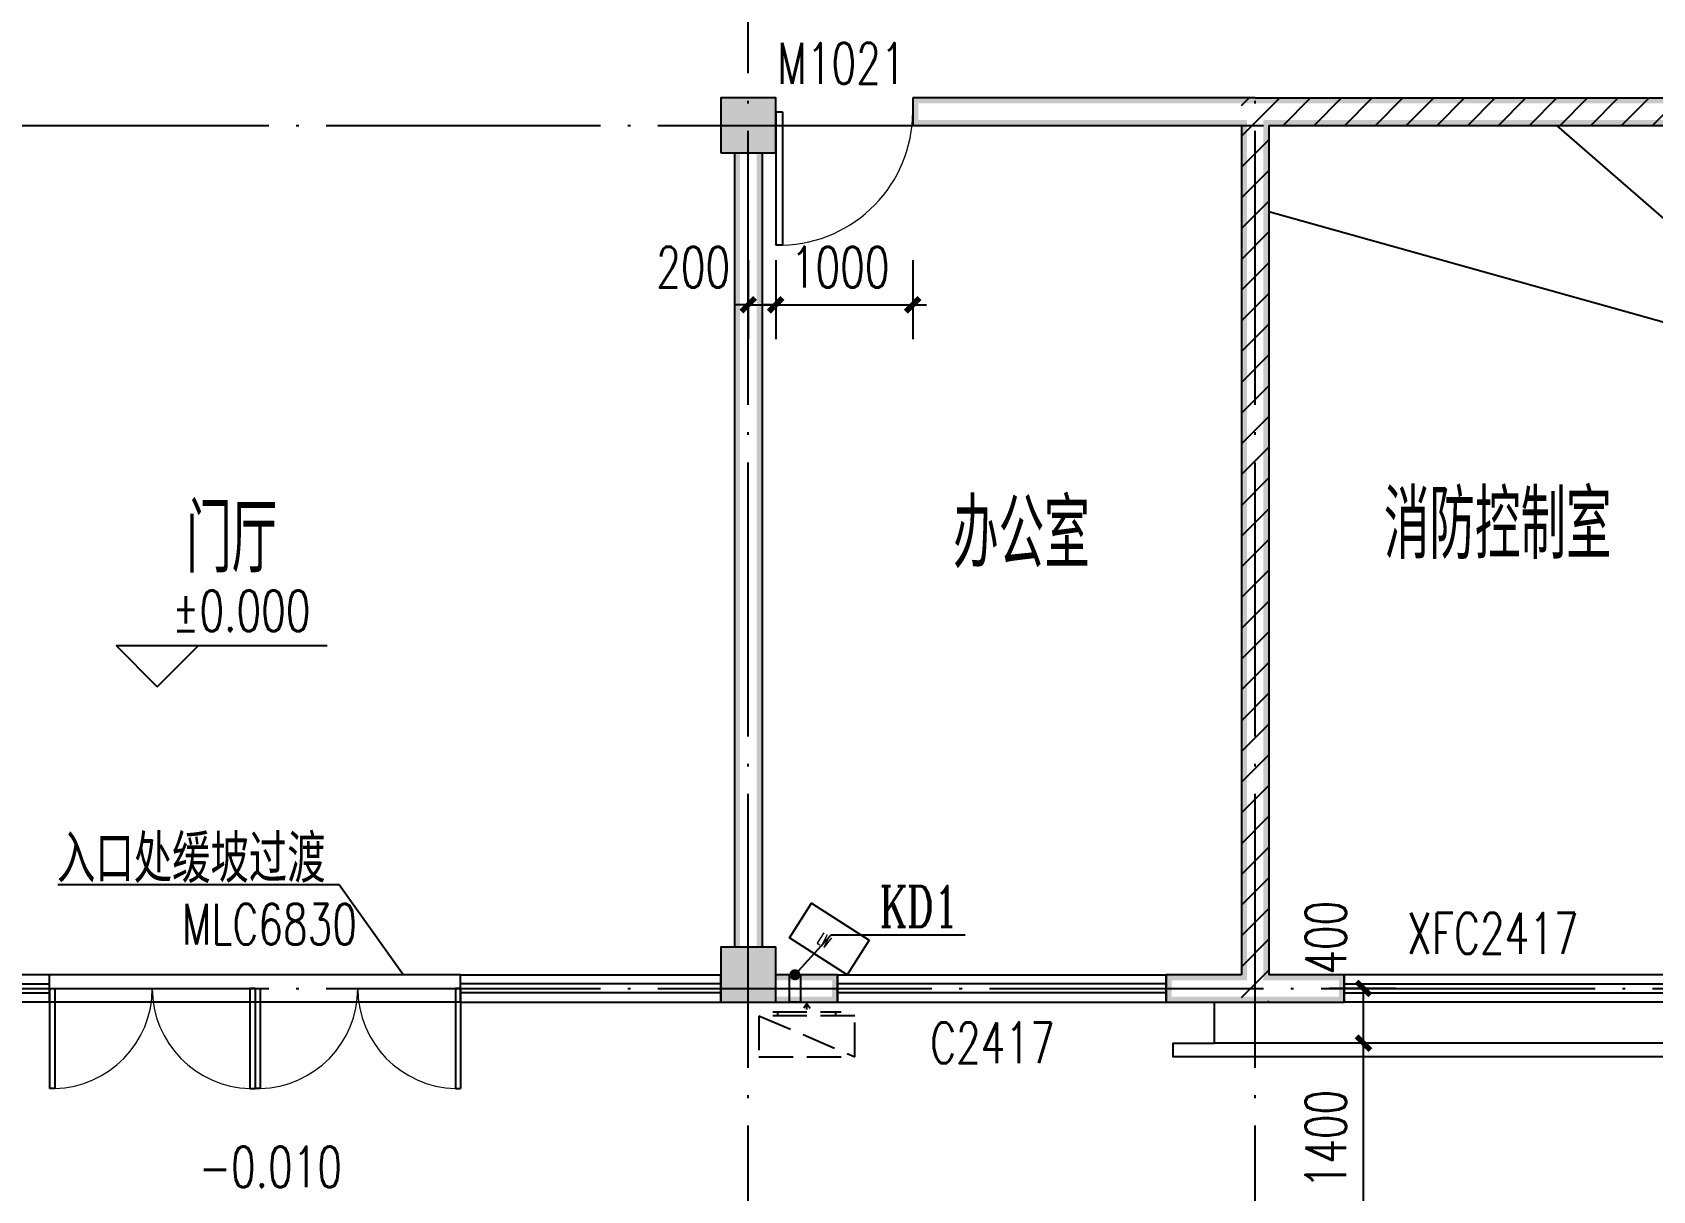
# Model space of a CAD drawing. Extents: x 5904849 to 6011887, y -826029 to -177002.
# Drawn here: x 5932789 to 5944614, y -389856 to -381402 of the extents above; entities that cross this region are included whole.
import ezdxf

# ---------------------------------------------------------------- set-up
doc = ezdxf.new("R2010")
doc.units = 0
doc.header["$LTSCALE"] = 1000
doc.header["$MEASUREMENT"] = 0
doc.linetypes.add('DASH', pattern=[0.35, 0.25, -0.1])
doc.linetypes.add('DOTE', pattern=[2.42, 2, -0.2, 0.02, -0.2])
doc.layers.get('0').update_dxf_attribs({"linetype": 'CONTINUOUS'})
doc.layers.get('Defpoints').update_dxf_attribs({"linetype": 'CONTINUOUS'})
for name, color, linetype in [('3T_GLASS', 5, 'CONTINUOUS'), ('3T_WOOD', 21, 'CONTINUOUS'), ('COLUMN', 9, 'CONTINUOUS'), ('DIM_ELEV', 3, 'CONTINUOUS'), ('DIM_SYMB', 3, 'CONTINUOUS'), ('DOTE', 252, 'CONTINUOUS'), ('PUB_DIM', 3, 'CONTINUOUS'), ('PUB_HATCH', 8, 'CONTINUOUS'), ('PUB_TEXT', 7, 'CONTINUOUS'), ('PUB_WALL', 9, 'CONTINUOUS'), ('WALL', 2, 'CONTINUOUS'), ('WINDOW', 4, 'CONTINUOUS'), ('WINDOW_TEXT', 7, 'CONTINUOUS'), ('厨卫布置', 6, 'CONTINUOUS'), ('排水', 221, 'CONTINUOUS')]:
    doc.layers.add(name, color=color, linetype=linetype)
doc.styles.add('_HZTXT', font='txt.shx', dxfattribs={"width": 0.8, "bigfont": 'HZTXT.shx'})
doc.styles.add('_TCH_DIM', font='SIMPLEX', dxfattribs={"bigfont": 'GBCBIG'})
doc.styles.add('_TCH_DIM_T3', font='SIMPLEX', dxfattribs={"width": 0.705882, "bigfont": 'GBCBIG'})
doc.styles.add('_TCH_LABEL', font='COMPLEX', dxfattribs={"bigfont": 'GBCBIG'})
doc.styles.add('_TCH_WINDOW', font='SIMPLEX', dxfattribs={"height": 3.5, "bigfont": 'GBCBIG'})
doc.styles.add('DIM_FONT', font='SIMPLEX', dxfattribs={"width": 0.7, "bigfont": 'GBCBIG'})
doc.styles.add('schuco', font='sceie.shx', dxfattribs={"width": 0.7, "bigfont": 'sceic.shx'})
doc.dimstyles.new('_TCH_ARCH&&100', dxfattribs={"dimtxt": 297.5, "dimasz": 100, "dimexe": 250, "dimexo": 300, "dimgap": 126.25, "dimtad": 1, "dimdec": 0, "dimzin": 0, "dimdsep": 46, "dimtxsty": '_TCH_DIM_T3', "dimblk": 'ARCHTICK', "dimcen": 0.09, "dimclrt": 7, "dimazin": 2, "dimtfac": 1, "dimtdec": 0, "dimtix": 1, "dimtmove": 2, "dimatfit": 3, "dimfxl": 0, "dimtolj": 1, "dimtzin": 0, "dimarcsym": 0})

# ---------------------------------------------------------------- blocks, each defined once
blk = doc.blocks.new('_ArchTick')
at = {"color": 0, "linetype": 'ByBlock', "const_width": 0.4}
blk.add_lwpolyline([(-0.5, -0.5), (0.5, 0.5)], dxfattribs=at)
blk = doc.blocks.new('*D1169')
at = {"layer": 'Defpoints', "color": 0}
for p in [(5938214, -382763), (5939214, -382763), (5939214, -383390)]:
    blk.add_point(p, dxfattribs=at)
at = {"layer": 'PUB_DIM', "color": 0, "lineweight": -2}
for p, q in [((5938214, -383063), (5938214, -383640)), ((5939214, -383063), (5939214, -383640)), ((5938214, -383390), (5938114, -383390)), ((5938214, -383390), (5939214, -383390)), ((5939214, -383390), (5939314, -383390))]:
    blk.add_line(p, q, dxfattribs=at)
at = {"layer": 'PUB_DIM', "color": 0, "lineweight": -2, "xscale": 100, "yscale": 100, "zscale": 100}
blk.add_blockref('_ArchTick', (5938214, -383390), dxfattribs=at)
at = {"layer": 'PUB_DIM', "color": 0, "lineweight": -2, "xscale": 100, "yscale": 100, "zscale": 100, "rotation": 180}
blk.add_blockref('_ArchTick', (5939214, -383390), dxfattribs=at)
at = {"layer": 'PUB_DIM', "color": 7, "insert": (5938685, -383115), "char_height": 297.5, "attachment_point": 5, "style": '_TCH_DIM_T3'}
blk.add_mtext('\\A1;1000', dxfattribs=at)
blk = doc.blocks.new('*D1170')
at = {"layer": 'Defpoints', "color": 0}
for p in [(5938014, -382763), (5938214, -382763), (5938214, -383390)]:
    blk.add_point(p, dxfattribs=at)
at = {"layer": 'PUB_DIM', "color": 0, "lineweight": -2}
for p, q in [((5938014, -383063), (5938014, -383640)), ((5938214, -383063), (5938214, -383640)), ((5938014, -383390), (5937914, -383390)), ((5938014, -383390), (5938214, -383390)), ((5938214, -383390), (5938314, -383390))]:
    blk.add_line(p, q, dxfattribs=at)
at = {"layer": 'PUB_DIM', "color": 0, "lineweight": -2, "xscale": 100, "yscale": 100, "zscale": 100}
blk.add_blockref('_ArchTick', (5938014, -383390), dxfattribs=at)
at = {"layer": 'PUB_DIM', "color": 0, "lineweight": -2, "xscale": 100, "yscale": 100, "zscale": 100, "rotation": 180}
blk.add_blockref('_ArchTick', (5938214, -383390), dxfattribs=at)
at = {"layer": 'PUB_DIM', "color": 7, "insert": (5937612, -383115), "char_height": 297.5, "attachment_point": 5, "style": '_TCH_DIM_T3'}
blk.add_mtext('\\A1;200', dxfattribs=at)
blk = doc.blocks.new('*D1261')
at = {"layer": 'Defpoints', "color": 0}
for p in [(5942504, -388780), (5943039, -388780), (5943039, -390180)]:
    blk.add_point(p, dxfattribs=at)
at = {"layer": 'PUB_DIM', "color": 0, "lineweight": -2}
for p, q in [((5942739, -388780), (5942254, -388780)), ((5942504, -390180), (5942504, -388780)), ((5942739, -390180), (5942254, -390180))]:
    blk.add_line(p, q, dxfattribs=at)
at = {"layer": 'PUB_DIM', "color": 0, "lineweight": -2, "xscale": 100, "yscale": 100, "zscale": 100}
for p, rotation in [((5942504, -388780), 90), ((5942504, -390180), 270)]:
    blk.add_blockref('_ArchTick', p, dxfattribs=dict(at, rotation=rotation))
at = {"layer": 'PUB_DIM', "color": 7, "insert": (5942229, -389480), "char_height": 297.5, "attachment_point": 5, "rotation": 90, "style": '_TCH_DIM_T3'}
blk.add_mtext('\\A1;1400', dxfattribs=at)
blk = doc.blocks.new('*D1262')
at = {"layer": 'Defpoints', "color": 0}
for p in [(5942504, -388380), (5943039, -388380), (5943039, -388780)]:
    blk.add_point(p, dxfattribs=at)
at = {"layer": 'PUB_DIM', "color": 0, "lineweight": -2}
for p, q in [((5942739, -388380), (5942254, -388380)), ((5942504, -388780), (5942504, -388380)), ((5942739, -388780), (5942254, -388780))]:
    blk.add_line(p, q, dxfattribs=at)
at = {"layer": 'PUB_DIM', "color": 0, "lineweight": -2, "xscale": 100, "yscale": 100, "zscale": 100}
for p, rotation in [((5942504, -388380), 90), ((5942504, -388780), 270)]:
    blk.add_blockref('_ArchTick', p, dxfattribs=dict(at, rotation=rotation))
at = {"layer": 'PUB_DIM', "color": 7, "insert": (5942229, -388010), "char_height": 297.5, "attachment_point": 5, "rotation": 90, "style": '_TCH_DIM_T3'}
blk.add_mtext('\\A1;400', dxfattribs=at)
blk = doc.blocks.new('$DorLib2D$00000001')
for p, q in [((0.45, 0.975), (0.5, 0.975)), ((0.45, 0), (0.45, 0.975)), ((0.5, 0), (0.5, 0.975)), ((0.5, 0), (0.45, 0))]:
    blk.add_line(p, q)
at = {"lineweight": 13}
blk.add_arc((0.475, 0), 0.975, 91.4693, 180, dxfattribs=at)
blk = doc.blocks.new('$TCHSYS$WIN2D')
for p, q in [((-0.5, 0.5), (0.5, 0.5)), ((-0.5, 0.5), (-0.5, -0.5)), ((0.5, 0.5), (0.5, -0.5)), ((0.5, 0.1667), (-0.5, 0.1667)), ((0.5, -0.1667), (-0.5, -0.1667)), ((-0.5, -0.5), (0.5, -0.5))]:
    blk.add_line(p, q)
blk = doc.blocks.new('$DorLib2D$00000002')
for p, q in [((-0.5, 0), (-0.5, 0.4875)), ((-0.475, 0.4875), (-0.5, 0.4875)), ((-0.475, 0), (-0.475, 0.4875)), ((0.475, 0), (0.475, 0.4875)), ((0.475, 0.4875), (0.5, 0.4875)), ((0.5, 0), (0.5, 0.4875)), ((-0.5, 0), (-0.475, 0)), ((0.5, 0), (0.475, 0))]:
    blk.add_line(p, q)
at = {"lineweight": 13}
for centre, start, end in [((-0.4875, 0), 0, 88.53072), ((0.4875, 0), 91.46928, 180)]:
    blk.add_arc(centre, 0.4875, start, end, dxfattribs=at)
blk = doc.blocks.new('$WINLIB2D$00000001')
at = {"color": 0}
for points in [[(-0.5, 0.5), (-0.5, -0.5)], [(-0.5, 0.5), (0.5, 0.5)], [(0.5, -0.5), (0.5, 0.5)], [(0.5, 0.1667), (-0.5, 0.1667)], [(0.5, -0.1667), (-0.5, -0.1667)], [(-0.5, -0.5), (0.5, -0.5)]]:
    blk.add_lwpolyline(points, dxfattribs=at)
blk = doc.blocks.new('_FZH')
blk.add_lwpolyline([(-0.5, -0.5), (0.5, -0.5), (0.5, 0.5), (-0.5, 0.5)], close=True)
at = {"layer": 'PUB_HATCH'}
blk.add_solid([(-0.5, -0.5), (0.5, -0.5), (-0.5, 0.5), (0.5, 0.5)], dxfattribs=at)
blk = doc.blocks.new('A$C2E081725')
at = {"linetype": 'DASH'}
for p, q in [((700, 94), (0, 394)), ((600, 64), (100, 64)), ((138, 94), (138, 64)), ((350, 8), (327, 39)), ((350, 49), (350, 0)), ((350, 8), (373, 39)), ((563, 94), (563, 64))]:
    blk.add_line(p, q, dxfattribs=at)
blk.add_lwpolyline([(0, 394), (0, 94), (700, 94), (700, 394)], close=True, dxfattribs=at)

msp = doc.modelspace()

# ---------------------------------------------------------------- hatches: boundary and pattern name
h = msp.add_hatch()
h.set_pattern_fill('ANSI31', color=0, scale=100)
h.set_pattern_definition([(45, (3477706.7, -0.0006), (-112.253202, 112.253202), [])])
h.paths.add_polyline_path([(5945114.3, -381880.2), (5941614.3, -381880.2), (5941614.3, -382080.2), (5945114.3, -382080.2)])
h.paths.add_polyline_path([(5941614.3, -388480.2), (5941814.3, -388480.2), (5941814.3, -382080.2), (5941614.3, -382080.2)])
at = {"layer": 'PUB_WALL', "linetype": 'ByBlock'}
for points in [[(5938214.3, -381880.2), (5937814.3, -381880.2), (5937854.3, -381920.2), (5938174.3, -381920.2)], [(5937814.3, -381880.2), (5937814.3, -382280.2), (5937854.3, -382240.2), (5937854.3, -381920.2)], [(5938214.3, -382280.2), (5938214.3, -381880.2), (5938174.3, -381920.2), (5938174.3, -382240.2)], [(5941714.3, -381880.2), (5939214.3, -381880.2), (5939254.3, -381920.2), (5941714.3, -381920.2)], [(5939214.3, -381880.2), (5939214.3, -382080.2), (5939254.3, -382040.2), (5939254.3, -381920.2)], [(5945114.3, -381920.2), (5945114.3, -381880.2), (5941714.3, -381880.2), (5941714.3, -381920.2)], [(5939214.3, -382080.2), (5941614.3, -382080.2), (5941654.3, -382040.2), (5939254.3, -382040.2)], [(5941614.3, -382080.2), (5941614.3, -388280.2), (5941654.3, -388320.2), (5941654.3, -382040.2)], [(5945114.3, -382080.2), (5945114.3, -382040.2), (5941774.3, -382040.2), (5941814.3, -382080.2)], [(5941814.3, -382080.2), (5941814.3, -388280.2), (5941774.3, -388320.2), (5941774.3, -382040.2)], [(5937814.3, -382280.2), (5938214.3, -382280.2), (5938174.3, -382240.2), (5937854.3, -382240.2)], [(5937914.3, -388080.2), (5937954.3, -388080.2), (5937954.3, -382280.2), (5937914.3, -382280.2)], [(5938074.3, -388080.2), (5938114.3, -388080.2), (5938114.3, -382280.2), (5938074.3, -382280.2)], [(5938214.3, -388080.2), (5937814.3, -388080.2), (5937854.3, -388120.2), (5938174.3, -388120.2)], [(5937814.3, -388080.2), (5937814.3, -388480.2), (5937854.3, -388440.2), (5937854.3, -388120.2)], [(5938214.3, -388480.2), (5938214.3, -388080.2), (5938174.3, -388120.2), (5938174.3, -388440.2)], [(5938214.3, -388280.2), (5938214.3, -388320.2), (5938624.3, -388320.2), (5938664.3, -388280.2)], [(5938664.3, -388480.2), (5938664.3, -388280.2), (5938624.3, -388320.2), (5938624.3, -388440.2)], [(5941614.3, -388280.2), (5941064.3, -388280.2), (5941104.3, -388320.2), (5941654.3, -388320.2)], [(5941064.3, -388280.2), (5941064.3, -388480.2), (5941104.3, -388440.2), (5941104.3, -388320.2)], [(5942364.3, -388280.2), (5941814.3, -388280.2), (5941774.3, -388320.2), (5942324.3, -388320.2)], [(5942364.3, -388480.2), (5942364.3, -388280.2), (5942324.3, -388320.2), (5942324.3, -388440.2)], [(5937814.3, -388480.2), (5938214.3, -388480.2), (5938174.3, -388440.2), (5937854.3, -388440.2)], [(5938214.3, -388440.2), (5938214.3, -388480.2), (5938664.3, -388480.2), (5938624.3, -388440.2)], [(5941064.3, -388480.2), (5941714.3, -388480.2), (5941714.3, -388440.2), (5941104.3, -388440.2)], [(5941714.3, -388480.2), (5942364.3, -388480.2), (5942324.3, -388440.2), (5941714.3, -388440.2)]]:
    msp.add_hatch(color=256, dxfattribs=at).paths.add_polyline_path(points)

# ---------------------------------------------------------------- linework, layer by layer
at = {"layer": '3T_GLASS', "color": 5}
for p, q in [((5945014.3, -388779.9), (5941414.3, -388779.9)), ((5945014.3, -388879.9), (5941414.3, -388879.9))]:
    msp.add_line(p, q, dxfattribs=at)
msp.add_lwpolyline([(5941414.3, -388879.9), (5941114.3, -388879.9), (5941114.3, -388779.9), (5941414.3, -388779.9)], dxfattribs=at)
msp.add_lwpolyline([(5944467.4, -389479.9, 0, 0, 0), (5943532.9, -389479.9, 80, 0, 0), (5943232.9, -389479.9, 0, 0, 0)], format="xyseb", dxfattribs=at)
at = {"layer": '3T_WOOD'}
msp.add_line((5941414.3, -388480.2), (5941414.3, -388779.9), dxfattribs=at)
at = {"layer": 'DIM_ELEV', "color": 0}
for p, q in [((5933700.4, -386177.6), (5933400.4, -385877.6)), ((5933400.4, -385877.6), (5934940.7, -385877.6)), ((5933700.4, -386177.6), (5934000.4, -385877.6))]:
    msp.add_line(p, q, dxfattribs=at)
at = {"layer": 'DIM_SYMB'}
msp.add_lwpolyline([(5939597, -387990.3), (5938615.9, -387990.3), (5938354.3, -388280.2)], dxfattribs=at)
at = {"layer": 'DIM_SYMB', "const_width": 40}
msp.add_lwpolyline([(5938367.7, -388265.3, 1), (5938340.9, -388295, 1)], format="xyb", close=True, dxfattribs=at)
at = {"layer": 'DOTE', "linetype": 'DOTE'}
for p, q in [((5938014.3, -391380.2), (5938014.3, -370380.2)), ((5941714.3, -391380.2), (5941714.3, -381880.2)), ((5920414.3, -382080.2), (5948414.3, -382080.2)), ((5920414.3, -388380.2), (5948414.3, -388380.2))]:
    msp.add_line(p, q, dxfattribs=at)
at = {"layer": 'PUB_DIM'}
for p, q in [((5943913, -382080.2), (5945971.8, -383874.9)), ((5945971.8, -383874.9), (5941814.3, -382710.5)), ((5932975.8, -387622.2), (5935028.5, -387622.2)), ((5935028.5, -387622.2), (5935496.5, -388280.2))]:
    msp.add_line(p, q, dxfattribs=at)
at = {"layer": 'WALL', "linetype": 'ByBlock'}
for p, q in [((5941714.3, -381880.2), (5939214.3, -381880.2)), ((5939214.3, -381880.2), (5939214.3, -382080.2)), ((5941714.3, -381880.2), (5945114.3, -381880.2)), ((5939214.3, -382080.2), (5941614.3, -382080.2)), ((5941614.3, -382080.2), (5941614.3, -388280.2)), ((5941814.3, -382080.2), (5945114.3, -382080.2)), ((5941814.3, -382080.2), (5941814.3, -388280.2)), ((5937914.3, -382280.2), (5937914.3, -388080.2)), ((5938114.3, -382280.2), (5938114.3, -388080.2)), ((5938664.3, -388280.2), (5938214.3, -388280.2)), ((5938664.3, -388480.2), (5938664.3, -388280.2)), ((5941614.3, -388280.2), (5941064.3, -388280.2)), ((5941064.3, -388280.2), (5941064.3, -388480.2)), ((5942364.3, -388280.2), (5941814.3, -388280.2)), ((5942364.3, -388480.2), (5942364.3, -388280.2)), ((5938214.3, -388480.2), (5938664.3, -388480.2)), ((5941064.3, -388480.2), (5941714.3, -388480.2)), ((5941714.3, -388480.2), (5942364.3, -388480.2))]:
    msp.add_line(p, q, dxfattribs=at)
at = {"layer": 'WINDOW'}
for p, q in [((5934414.3, -388280.2), (5932914.3, -388280.2)), ((5935914.3, -388280.2), (5934414.3, -388280.2)), ((5934414.3, -388480.2), (5932914.3, -388480.2)), ((5935914.3, -388480.2), (5932914.3, -388480.2)), ((5935914.3, -388480.2), (5934414.3, -388480.2))]:
    msp.add_line(p, q, dxfattribs=at)
at = {"layer": '厨卫布置'}
msp.add_lwpolyline([(5938897.1, -388027.8), (5938735, -388280.2), (5938314.3, -388009.9), (5938476.4, -387757.5)], close=True, dxfattribs=at)
at = {"layer": '排水'}
msp.add_lwpolyline([(5938394.3, -388480.2), (5938314.3, -388480.2), (5938314.3, -388280.2), (5938394.3, -388280.2)], close=True, dxfattribs=at)

# ---------------------------------------------------------------- block references
at = {"layer": 'COLUMN', "linetype": 'ByBlock', "xscale": 400, "yscale": 400, "zscale": 400}
for p in [(5938014.3, -382080.2), (5938014.3, -388280.2)]:
    msp.add_blockref('_FZH', p, dxfattribs=at)
at = {"layer": 'WINDOW', "linetype": 'ByBlock'}
ref = msp.add_blockref('$DorLib2D$00000001', (5938714.3, -381980.2), dxfattribs=dict(at, xscale=-1000, yscale=-1000, zscale=-1000, rotation=2.085039272641542e-08))
ref.add_attrib('A', 'M1021', (5938225.6, -381776.3), dxfattribs={"layer": 'WINDOW_TEXT', "linetype": 'ByBlock', "height": 297.5, "rotation": 0, "style": '_TCH_WINDOW', "width": 0.705882})
at = {"layer": 'WINDOW'}
ref = msp.add_blockref('$DorLib2D$00000002', (5933664.3, -388380.2), dxfattribs=dict(at, xscale=1500, yscale=1500, zscale=1500, rotation=179.999999983938))
ref.add_attrib('A', 'MLC6830', (5933880, -388060.4), dxfattribs={"layer": 'WINDOW_TEXT', "height": 297.5, "rotation": 360, "style": '_TCH_WINDOW', "width": 0.705882})
at = {"layer": 'WINDOW', "linetype": 'ByBlock'}
ref = msp.add_blockref('$WINLIB2D$00000001', (5943564.3, -388380.2), dxfattribs=dict(at, xscale=2400, yscale=199.9999958495609, zscale=2400, rotation=180.0000000650894))
ref.add_attrib('A', 'XFC2417', (5942823.3, -388126.7), dxfattribs={"layer": 'WINDOW_TEXT', "linetype": 'ByBlock', "height": 297.5, "rotation": 0, "style": '_TCH_WINDOW', "width": 0.705882})
at = {"layer": 'WINDOW', "rotation": 179.999999983938}
for name, p, xscale, yscale, zscale in [('$TCHSYS$WIN2D', (5931964.3, -388380.2), 1900.000002484769, 200.0000009590294, 1900.000002484769), ('$TCHSYS$WIN2D', (5936864.3, -388380.2), -1900.000002484769, 200.0000009590294, -1900.000002484769), ('$DorLib2D$00000002', (5935164.3, -388380.2), 1500, 1500, 1500)]:
    msp.add_blockref(name, p, dxfattribs=dict(at, xscale=xscale, yscale=yscale, zscale=zscale))
at = {"layer": 'WINDOW', "linetype": 'ByBlock'}
ref = msp.add_blockref('$WINLIB2D$00000001', (5939864.3, -388380.2), dxfattribs=dict(at, xscale=-2400, yscale=-200.0000058331061, zscale=-2400, rotation=180.0000000381494))
ref.add_attrib('A', 'C2417', (5939341.8, -388926.3), dxfattribs={"layer": 'WINDOW_TEXT', "linetype": 'ByBlock', "height": 297.5, "rotation": 0, "style": '_TCH_WINDOW', "width": 0.705882})
at = {"layer": '厨卫布置', "rotation": 180}
msp.add_blockref('A$C2E081725', (5938792.2, -388485.9), dxfattribs=at)

# ---------------------------------------------------------------- texts
at = {"style": 'schuco', "width": 0.7}
for s, p in [('办公室', (5939508.5, -385310.8)), ('消防控制室', (5942652.8, -385245.4)), ('门厅', (5933911.4, -385344.9))]:
    msp.add_text(s, height=500, dxfattribs=at).set_placement(p)
at = {"layer": 'PUB_DIM', "style": '_HZTXT', "width": 0.8}
msp.add_text('入口处缓坡过渡', height=350, dxfattribs=at).set_placement((5932968.7, -387609.3))
at = {"layer": 'PUB_TEXT', "color": 0, "style": '_TCH_DIM', "width": 0.705882}
msp.add_text('%%P0.000', height=297.5, dxfattribs=at).set_placement((5933810.7, -385772.6))
at = {"layer": 'PUB_TEXT', "width": 0.705882}
for s, style, p in [('KD1', '_TCH_LABEL', (5938971.7, -387930.2)), ('-0.010', '_TCH_DIM', (5934004.6, -389831.9))]:
    msp.add_text(s, height=297.5, dxfattribs=dict(at, style=style)).set_placement(p)
at = {"layer": '厨卫布置', "style": 'DIM_FONT', "width": 0.494118}
msp.add_text('LW', height=89.65, rotation=327.28331, dxfattribs=at).set_placement((5938510.3, -388045.7))

# ---------------------------------------------------------------- dimensions: what is measured, and where the dimension line sits
at = {"layer": 'PUB_DIM', "color": 0}
for base, p1, p2, angle, picture, middle in [((5938214.3, -383390.2), (5938014.3, -382763.2), (5938214.3, -382763.2), 359.99996, '*D1170', (5937612.4, -383115.2)), ((5939214.3, -383390.2), (5938214.3, -382763.2), (5939214.3, -382763.2), 359.99996, '*D1169', (5938685.5, -383115.2)), ((5942504.5, -388380.2), (5943039.2, -388779.9), (5943039.2, -388380.2), 90, '*D1262', (5942229.5, -388010.2))]:
    dim = msp.add_linear_dim(base=base, p1=p1, p2=p2, angle=angle, dimstyle='_TCH_ARCH&&100', dxfattribs=at)
    dim.commit()
    dim.dimension.update_dxf_attribs({"geometry": picture, "text_midpoint": middle, "dimtype": 129})
dim = msp.add_aligned_dim(p1=(5943039.2, -390179.9), p2=(5943039.2, -388779.9), distance=534.7, dimstyle='_TCH_ARCH&&100', dxfattribs=at)
dim.commit()
dim.dimension.update_dxf_attribs({"geometry": '*D1261', "text_midpoint": (5942229.5, -389479.9)})

doc.saveas('drawing.dxf')
